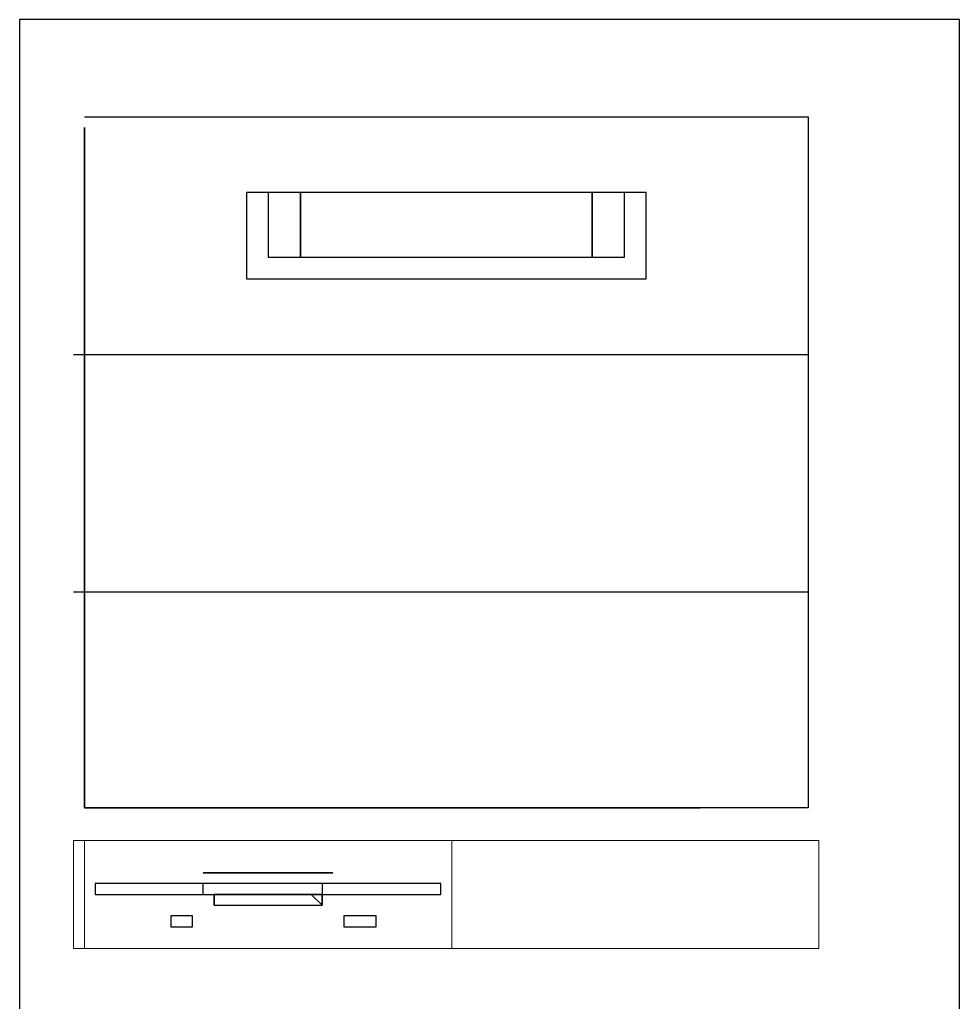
# Paper-space layout 'Sample Network Drawing - A1 Sheet' of a CAD drawing. Extents: x 49 to 806, y 22 to 564.
# Drawn here: x 719.29 to 726.52, y 311.06 to 318.63 of the extents above; entities that cross this region are included whole.
import ezdxf

# ---------------------------------------------------------------- set-up
doc = ezdxf.new("R2010")
doc.units = 0
doc.layers.add('N-EQPM', color=4, linetype='Continuous', lineweight=25)

psp = doc.layouts.new('Sample Network Drawing - A1 Sheet')

# ---------------------------------------------------------------- linework, layer by layer
at = {"layer": 'N-EQPM', "lineweight": 30}
for p, q in [((726.5237, 318.6341), (719.2859, 318.6341)), ((719.2859, 318.6341), (719.2859, 303.4929)), ((726.5237, 318.6341), (719.2859, 318.6341)), ((719.2859, 318.6341), (719.2859, 303.4929)), ((726.5237, 303.4929), (726.5237, 318.6341)), ((726.5237, 318.6341), (726.5237, 318.6341)), ((726.5237, 303.4929), (726.5237, 318.6341)), ((719.7851, 317.8854), (725.359, 317.8854)), ((725.359, 317.8854), (725.359, 312.561)), ((719.7851, 312.561), (719.7851, 317.8022)), ((719.7851, 317.8022), (719.7851, 312.561)), ((725.359, 312.561), (719.7851, 312.561)), ((719.7851, 312.561), (724.5271, 312.561))]:
    psp.add_line(p, q, dxfattribs=at)
for points in [[(724.1111, 317.303), (721.033, 317.303), (721.033, 316.6375), (724.1111, 316.6375), (724.1111, 317.303), (724.1111, 317.303)], [(724.1111, 317.303), (721.033, 317.303), (721.033, 316.6375), (724.1111, 316.6375), (724.1111, 317.303)], [(723.9447, 317.303), (721.1994, 317.303), (721.1994, 316.8039), (723.9447, 316.8039), (723.9447, 317.303), (723.9447, 317.303)], [(723.9447, 317.303), (721.1994, 317.303), (721.1994, 316.8039), (723.9447, 316.8039), (723.9447, 317.303)], [(721.1994, 317.303), (721.1994, 316.8039), (721.3658, 316.8039), (721.3658, 316.8039), (723.7784, 316.8039), (723.7784, 316.8039), (723.9447, 316.8039), (723.9447, 317.303), (721.1994, 317.303), (721.1994, 317.303)], [(721.1994, 317.303), (721.1994, 316.8039), (721.3658, 316.8039), (721.3658, 316.8039), (723.7784, 316.8039), (723.7784, 316.8039), (723.9447, 316.8039), (723.9447, 317.303), (721.1994, 317.303)], [(721.4489, 317.303), (721.4489, 317.303), (721.4489, 317.303), (721.4489, 317.303), (721.4489, 317.303), (721.4489, 317.303), (721.4489, 317.303), (721.4489, 317.303), (721.4489, 317.303), (721.4489, 317.303), (721.4489, 316.8871), (721.4489, 316.8871), (721.4489, 316.8871), (721.4489, 316.8039), (721.4489, 316.8039), (721.4489, 316.8039), (721.4489, 316.8039), (721.4489, 316.8871), (721.4489, 316.8871), (721.4489, 316.8871), (721.4489, 317.303), (721.4489, 317.303)], [(721.4489, 317.303), (721.4489, 317.303), (721.4489, 317.303), (721.4489, 317.303), (721.4489, 317.303), (721.4489, 317.303), (721.4489, 317.303), (721.4489, 317.303), (721.4489, 317.303), (721.4489, 317.303), (721.4489, 316.8871), (721.4489, 316.8871), (721.4489, 316.8871), (721.4489, 316.8039), (721.4489, 316.8039), (721.4489, 316.8039), (721.4489, 316.8039), (721.4489, 316.8871), (721.4489, 316.8871), (721.4489, 316.8871), (721.4489, 317.303)], [(723.6952, 317.303), (723.6952, 317.303), (723.6952, 317.303), (723.6952, 317.303), (723.6952, 317.303), (723.6952, 317.303), (723.6952, 317.303), (723.6952, 317.303), (723.6952, 317.303), (723.6952, 317.303), (723.6952, 316.8871), (723.6952, 316.8871), (723.6952, 316.8871), (723.6952, 316.8039), (723.6952, 316.8039), (723.6952, 316.8039), (723.6952, 316.8039), (723.6952, 316.8871), (723.6952, 316.8871), (723.6952, 316.8871), (723.6952, 317.303), (723.6952, 317.303)], [(723.6952, 317.303), (723.6952, 317.303), (723.6952, 317.303), (723.6952, 317.303), (723.6952, 317.303), (723.6952, 317.303), (723.6952, 317.303), (723.6952, 317.303), (723.6952, 317.303), (723.6952, 317.303), (723.6952, 316.8871), (723.6952, 316.8871), (723.6952, 316.8871), (723.6952, 316.8039), (723.6952, 316.8039), (723.6952, 316.8039), (723.6952, 316.8039), (723.6952, 316.8871), (723.6952, 316.8871), (723.6952, 316.8871), (723.6952, 317.303)], [(719.7019, 316.0551), (725.359, 316.0551)], [(719.7019, 314.2249), (725.359, 314.2249)], [(721.6153, 312.0619), (720.7834, 312.0619), (720.7002, 312.0619), (721.6985, 312.0619), (721.6153, 312.0619), (721.6153, 312.0619)], [(721.6153, 312.0619), (720.7834, 312.0619), (720.7002, 312.0619), (721.6985, 312.0619), (721.6153, 312.0619)], [(722.5305, 311.9787), (719.8683, 311.9787), (719.8683, 311.8955), (722.5305, 311.8955), (722.5305, 311.9787), (722.5305, 311.9787)], [(722.5305, 311.9787), (719.8683, 311.9787), (719.8683, 311.8955), (722.5305, 311.8955), (722.5305, 311.9787)], [(720.7002, 311.9787), (719.8683, 311.9787), (719.8683, 311.8955), (720.7002, 311.8955), (720.7002, 311.9787), (720.7002, 311.9787)], [(720.7002, 311.9787), (719.8683, 311.9787), (719.8683, 311.8955), (720.7002, 311.8955), (720.7002, 311.9787)], [(722.5305, 311.9787), (721.6153, 311.9787), (721.6153, 311.8955), (722.5305, 311.8955), (722.5305, 311.9787), (722.5305, 311.9787)], [(722.5305, 311.9787), (721.6153, 311.9787), (721.6153, 311.8955), (722.5305, 311.8955), (722.5305, 311.9787)], [(721.6153, 311.8955), (720.7834, 311.8955), (720.7834, 311.8123), (721.6153, 311.8123), (721.6153, 311.8955), (721.6153, 311.8955)], [(721.6153, 311.8955), (720.7834, 311.8955), (720.7834, 311.8123), (721.6153, 311.8123), (721.6153, 311.8955)], [(720.7834, 311.8955), (720.7834, 311.8955), (720.7834, 311.8123), (720.7834, 311.8955), (720.7834, 311.8955), (720.7834, 311.8955)], [(720.7834, 311.8955), (720.7834, 311.8955), (720.7834, 311.8123), (720.7834, 311.8955), (720.7834, 311.8955)], [(721.6153, 311.8955), (721.6153, 311.8955), (721.6153, 311.8123), (721.5321, 311.8955), (721.6153, 311.8955), (721.6153, 311.8955)], [(721.6153, 311.8955), (721.6153, 311.8955), (721.6153, 311.8123), (721.5321, 311.8955), (721.6153, 311.8955)], [(720.617, 311.7291), (720.4506, 311.7291), (720.4506, 311.6459), (720.617, 311.6459), (720.617, 311.7291), (720.617, 311.7291)], [(720.617, 311.7291), (720.4506, 311.7291), (720.4506, 311.6459), (720.617, 311.6459), (720.617, 311.7291)], [(722.0313, 311.7291), (722.0313, 311.7291), (722.0313, 311.7291), (722.0313, 311.7291), (722.0313, 311.7291), (722.0313, 311.7291), (722.0313, 311.7291), (722.0313, 311.7291), (722.0313, 311.7291), (721.8649, 311.7291), (721.7817, 311.7291), (721.7817, 311.7291), (721.7817, 311.7291), (721.7817, 311.7291), (721.7817, 311.7291), (721.7817, 311.7291), (721.7817, 311.7291), (721.7817, 311.7291), (721.7817, 311.7291), (721.7817, 311.6459), (721.7817, 311.6459), (721.7817, 311.6459), (721.7817, 311.6459), (721.7817, 311.6459), (721.7817, 311.6459), (721.7817, 311.6459), (721.8649, 311.6459), (722.0313, 311.6459), (722.0313, 311.6459), (722.0313, 311.6459), (722.0313, 311.6459), (722.0313, 311.6459), (722.0313, 311.6459), (722.0313, 311.6459), (722.0313, 311.6459), (722.0313, 311.7291), (722.0313, 311.7291), (722.0313, 311.7291)], [(722.0313, 311.7291), (722.0313, 311.7291), (722.0313, 311.7291), (722.0313, 311.7291), (722.0313, 311.7291), (722.0313, 311.7291), (722.0313, 311.7291), (722.0313, 311.7291), (722.0313, 311.7291), (721.8649, 311.7291), (721.7817, 311.7291), (721.7817, 311.7291), (721.7817, 311.7291), (721.7817, 311.7291), (721.7817, 311.7291), (721.7817, 311.7291), (721.7817, 311.7291), (721.7817, 311.7291), (721.7817, 311.7291), (721.7817, 311.6459), (721.7817, 311.6459), (721.7817, 311.6459), (721.7817, 311.6459), (721.7817, 311.6459), (721.7817, 311.6459), (721.7817, 311.6459), (721.8649, 311.6459), (722.0313, 311.6459), (722.0313, 311.6459), (722.0313, 311.6459), (722.0313, 311.6459), (722.0313, 311.6459), (722.0313, 311.6459), (722.0313, 311.6459), (722.0313, 311.6459), (722.0313, 311.7291), (722.0313, 311.7291)]]:
    psp.add_lwpolyline(points, dxfattribs=at)
at = {"layer": 'N-EQPM', "lineweight": 0}
for points in [[(725.4422, 312.3114), (719.7019, 312.3114), (719.7019, 311.4795), (725.4422, 311.4795), (725.4422, 312.3114), (725.4422, 312.3114)], [(725.4422, 312.3114), (719.7019, 312.3114), (719.7019, 311.4795), (725.4422, 311.4795), (725.4422, 312.3114)], [(722.6137, 312.3114), (719.7851, 312.3114), (719.7851, 311.4795), (722.6137, 311.4795), (722.6137, 312.3114), (722.6137, 312.3114)], [(722.6137, 312.3114), (719.7851, 312.3114), (719.7851, 311.4795), (722.6137, 311.4795), (722.6137, 312.3114)]]:
    psp.add_lwpolyline(points, dxfattribs=at)

doc.saveas('drawing.dxf')
